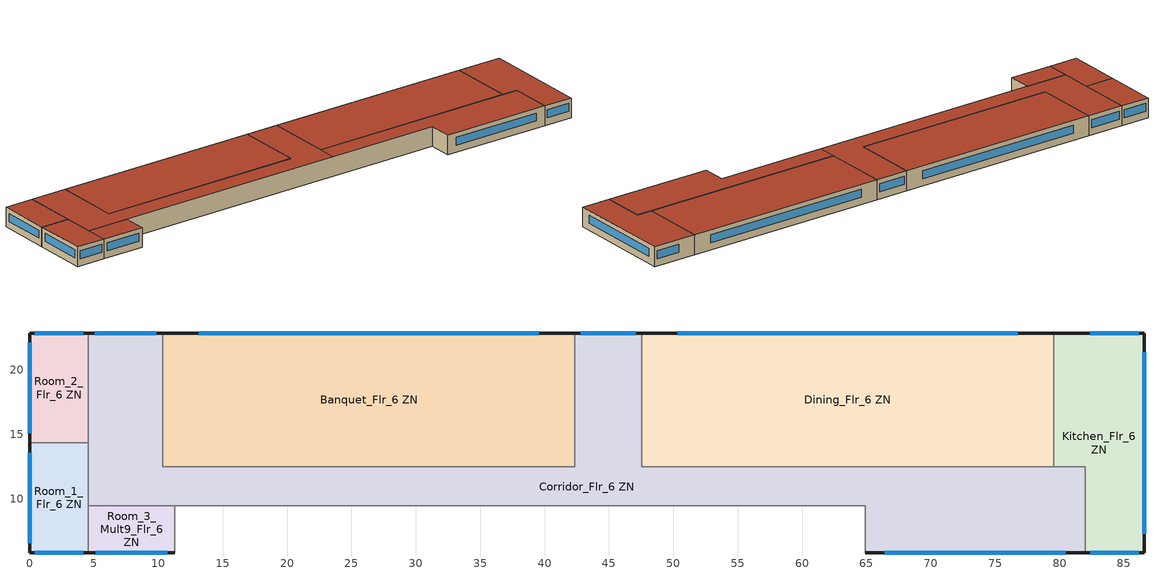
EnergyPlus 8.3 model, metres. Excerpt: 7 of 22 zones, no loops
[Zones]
Banquet_Flr_6 ZN
 floor adiabatic (Floor Adiabatic construction): 42.37,22.86 42.37,12.5 10.36,12.5 10.36,22.86 z16.15
 wall outside (Typical Insulated Exterior Mass Wall R-8.13): 42.37,22.86 10.36,22.86 z16.15:19.2
 wall to Corridor_Flr_6 ZN (LargeHotel Interior Wall): 10.36,22.86 10.36,12.5 42.37,12.5 42.37,22.86 z16.15:19.2
 window (U 0.65 SHGC 0.25 Dbl Ref-C-H Clr 6mm/6mm Air): 39.57,22.86 13.16,22.86 z17.26:18.48
 roof outside (Typical IEAD Roof - Highly Reflective R-20.83): 42.37,12.5 42.37,22.86 10.36,22.86 10.36,12.5 z19.2
Corridor_Flr_6 ZN
 floor adiabatic (Floor Adiabatic construction): 47.55,22.86 47.55,12.5 81.99,12.5 81.99,5.79 64.92,5.79 64.92,9.45 4.57,9.45 4.57,22.86 10.36,22.86 10.36,12.5 42.37,12.5 42.37,22.86 z16.15
 wall outside (Typical Insulated Exterior Mass Wall R-8.13): 10.36,22.86 4.57,22.86 / 47.55,22.86 42.37,22.86 / 64.92,5.79 81.99,5.79 z16.15:19.2
 wall adiabatic (Wall Adiabatic construction): 4.57,22.86 4.57,9.45 64.92,9.45 64.92,5.79 / 81.99,12.5 47.55,12.5 z16.15:19.2
 wall to Dining_Flr_6 ZN (LargeHotel Interior Wall): 47.55,12.5 47.55,22.86 z16.15:19.2
 wall to Kitchen_Flr_6 ZN (LargeHotel Interior Wall): 81.99,5.79 81.99,12.5 z16.15:19.2
 window (U 0.65 SHGC 0.25 Dbl Ref-C-H Clr 6mm/6mm Air): 9.86,22.86 5.08,22.86 / 47.09,22.86 42.82,22.86 / 66.42,5.79 80.5,5.79 z17.26:18.48
 roof outside (Typical IEAD Roof - Highly Reflective R-20.83): 47.55,9.45 47.55,22.86 42.37,22.86 42.37,12.5 10.36,12.5 10.36,22.86 4.57,22.86 4.57,9.45 z19.2; 81.99,5.79 81.99,12.5 47.55,12.5 47.55,9.45 64.92,9.45 64.92,5.79 z19.2
Dining_Flr_6 ZN
 floor adiabatic (Floor Adiabatic construction): 79.55,22.86 79.55,12.5 47.55,12.5 47.55,22.86 z16.15
 wall outside (Typical Insulated Exterior Mass Wall R-8.13): 79.55,22.86 47.55,22.86 z16.15:19.2
 wall to Kitchen_Flr_6 ZN (LargeHotel Interior Wall): 79.55,12.5 79.55,22.86 z16.15:19.2
 wall adiabatic (Wall Adiabatic construction): 47.55,12.5 79.55,12.5 z16.15:19.2
 window (U 0.65 SHGC 0.25 Dbl Ref-C-H Clr 6mm/6mm Air): 76.75,22.86 50.35,22.86 z17.26:18.48
 roof outside (Typical IEAD Roof - Highly Reflective R-20.83): 79.55,12.5 79.55,22.86 47.55,22.86 47.55,12.5 z19.2
Kitchen_Flr_6 ZN
 floor adiabatic (Floor Adiabatic construction): 86.56,22.86 86.56,5.79 81.99,5.79 81.99,12.5 79.55,12.5 79.55,22.86 z16.15
 wall outside (Typical Insulated Exterior Mass Wall R-8.13): 81.99,5.79 86.56,5.79 86.56,22.86 79.55,22.86 z16.15:19.2
 wall adiabatic (Wall Adiabatic construction): 79.55,12.5 81.99,12.5 z16.15:19.2
 window (U 0.65 SHGC 0.25 Dbl Ref-C-H Clr 6mm/6mm Air): 82.39,5.79 86.16,5.79 / 86.56,7.29 86.56,21.37 / 86.16,22.86 82.39,22.86 z17.26:18.48
 roof outside (Typical IEAD Roof - Highly Reflective R-20.83): 86.56,5.79 86.56,22.86 79.55,22.86 79.55,12.5 81.99,12.5 81.99,5.79 z19.2
Room_1_Flr_6 ZN
 floor adiabatic (Floor Adiabatic construction): 4.57,14.33 4.57,5.79 0,5.79 0,14.33 z16.15
 wall outside (Typical Insulated Exterior Mass Wall R-8.13): 0,14.33 0,5.79 4.57,5.79 z16.15:19.2
 wall adiabatic (Wall Adiabatic construction): 4.57,5.79 4.57,14.33 z16.15:19.2
 wall to Room_2_Flr_6 ZN (LargeHotel Interior Wall): 4.57,14.33 0,14.33 z16.15:19.2
 window (U 0.65 SHGC 0.25 Dbl Ref-C-H Clr 6mm/6mm Air): 0.4,5.79 4.17,5.79 / 0,13.58 0,6.54 z17.26:18.48
 roof outside (Typical IEAD Roof - Highly Reflective R-20.83): 4.57,5.79 4.57,14.33 0,14.33 0,5.79 z19.2
Room_2_Flr_6 ZN
 floor adiabatic (Floor Adiabatic construction): 4.57,22.86 4.57,14.33 0,14.33 0,22.86 z16.15
 wall outside (Typical Insulated Exterior Mass Wall R-8.13): 4.57,22.86 0,22.86 0,14.33 z16.15:19.2
 wall adiabatic (Wall Adiabatic construction): 4.57,14.33 4.57,22.86 z16.15:19.2
 window (U 0.65 SHGC 0.25 Dbl Ref-C-H Clr 6mm/6mm Air): 4.17,22.86 0.4,22.86 / 0,22.11 0,15.07 z17.26:18.48
 roof outside (Typical IEAD Roof - Highly Reflective R-20.83): 4.57,14.33 4.57,22.86 0,22.86 0,14.33 z19.2
Room_3_Mult9_Flr_6 ZN
 floor adiabatic (Floor Adiabatic construction): 11.28,9.45 11.28,5.79 4.57,5.79 4.57,9.45 z16.15
 wall outside (Typical Insulated Exterior Mass Wall R-8.13): 4.57,5.79 11.28,5.79 z16.15:19.2
 wall adiabatic (Wall Adiabatic construction): 11.28,5.79 11.28,9.45 4.57,9.45 4.57,5.79 z16.15:19.2
 window (U 0.65 SHGC 0.25 Dbl Ref-C-H Clr 6mm/6mm Air): 5.16,5.79 10.69,5.79 z17.26:18.48
 roof outside (Typical IEAD Roof - Highly Reflective R-20.83): 11.28,5.79 11.28,9.45 4.57,9.45 4.57,5.79 z19.2
[Building]
90.1-2010-LargeHotel-ASHRAE 169-2006-3B created: 2015-08-17 12:49:54 -0600: North Axis {deg}=0; Terrain=City; Loads Convergence Tolerance Value=0.04; Temperature Convergence Tolerance Value {deltaC}=0.2; Solar Distribution=FullInteriorAndExterior; Maximum Number of Warmup Days=25; Minimum Number of Warmup Days=6
[Site:Location]
Chicago Ohare Intl Ap: Latitude {deg}=41.98; Longitude {deg}=-87.92; Time Zone {hr}=-6; Elevation {m}=201
[Site:GroundTemperature:BuildingSurface]
20.78, 20.77, 20.81, 20.84, 20.91, 23.19, 23.53, 23.58, 23.59, 21.3, 20.97, 20.85
[Site:WaterMainsTemperature]
Calculation Method=Correlation; Annual Average Outdoor Air Temperature {C}=17.9417; Maximum Difference In Monthly Average Outdoor Air Temperatures {deltaC}=21.1
[SizingPeriod:DesignDay] Month=7; Day of Month=21; Day Type=SummerDesignDay; Daily Dry-Bulb Temperature Range {deltaC}=10.5; Dry-Bulb Temperature Range Modifier Type=DefaultMultipliers; Barometric Pressure {Pa}=98934; Wind Speed {m/s}=5.2; Wind Direction {deg}=230; Rain Indicator=No; Snow Indicator=No; Daylight Saving Time Indicator=No; Solar Model Indicator=ASHRAETau; ASHRAE Clear Sky Optical Depth for Beam Irradiance (taub)=0.455; ASHRAE Clear Sky Optical Depth for Diffuse Irradiance (taud)=2.05
Name | Maximum Dry-Bulb Temperature {C} | Humidity Condition Type | Wetbulb or DewPoint at Maximum Dry-Bulb {C} | Enthalpy at Maximum Dry-Bulb {J/kg}
Chicago Ohare Intl Ap Ann Clg .4% Condns DB=>MWB | 33.3 | Wetbulb | 23.7
Chicago Ohare Intl Ap Ann Clg .4% Condns DP=>MDB | 28.9 | Dewpoint | 23.8
Chicago Ohare Intl Ap Ann Clg .4% Condns Enth=>MDB | 31.4 | Enthalpy |  | 79200
Chicago Ohare Intl Ap Ann Clg .4% Condns WB=>MDB | 31.2 | Wetbulb | 25.5
[Material]
Name | Roughness | Thickness {m} | Conductivity {W/m-K} | Density {kg/m3} | Specific Heat {J/kg-K} | Thermal Absorptance | Solar Absorptance | Visible Absorptance
1/2IN Gypsum | Smooth | 0.0127 | 0.16 | 784.9 | 830 | 0.9 | 0.4 | 0.4
100mm Normalweight concrete floor | MediumSmooth | 0.1016 | 2.31 | 2322 | 832 | 0.9 | 0.7 | 0.7
1IN Stucco | Smooth | 0.0253 | 0.6918 | 1858 | 837 | 0.9 | 0.92 | 0.92
8IN CONCRETE HW RefBldg | Rough | 0.2032 | 1.311 | 2240 | 836.8 | 0.9 | 0.7 | 0.7
G01 13mm gypsum board | Smooth | 0.0127 | 0.16 | 800 | 1090 | 0.9 | 0.7 | 0.5
Metal Roof Surface | Smooth | 0.0008 | 45.28 | 7824 | 500 | 0.9 | 0.7 | 0.7
Roof Membrane - Highly Reflective | VeryRough | 0.0095 | 0.16 | 1121.29 | 1460 | 0.75 | 0.45 | 0.7
Std Wood 6inch | MediumSmooth | 0.15 | 0.12 | 540 | 1210 | 0.9 | 0.7 | 0.7
[Material:NoMass] Thermal Absorptance=0.9; Solar Absorptance=0.7
Name | Roughness | Thermal Resistance {m2-K/W} | Visible Absorptance
CP02 CARPET PAD | VeryRough | 0.21648 | 0.8
Nonres_Floor_Insulation | MediumSmooth | 2.88292 | 0.7
Typical Insulation R-19.72 | Smooth | 3.4722 | 0.7
Typical Insulation R-5.74 | Smooth | 1.01115 | 0.7
[WindowMaterial:Gas]
AIR 6MM: Gas Type=Air; Thickness {m}=0.0063
[WindowMaterial:Glazing] Optical Data Type=SpectralAverage; Thickness {m}=0.006; Infrared Transmittance at Normal Incidence=0; Front Side Infrared Hemispherical Emissivity=0.84; Conductivity {W/m-K}=0.9; Dirt Correction Factor for Solar and Visible Transmittance=1; Solar Diffusing=No
Name | Solar Transmittance at Normal Incidence | Front Side Solar Reflectance at Normal Incidence | Back Side Solar Reflectance at Normal Incidence | Visible Transmittance at Normal Incidence | Front Side Visible Reflectance at Normal Incidence | Back Side Visible Reflectance at Normal Incidence | Back Side Infrared Hemispherical Emissivity
CLEAR 6MM | 0.775 | 0.071 | 0.071 | 0.881 | 0.08 | 0.08 | 0.84
REF C CLEAR HI 6MM | 0.2 | 0.16 | 0.39 | 0.22 | 0.17 | 0.35 | 0.55
[Construction]
Floor Adiabatic construction: CP02 CARPET PAD, 100mm Normalweight concrete floor, Nonres_Floor_Insulation
InteriorFurnishings: Std Wood 6inch
LargeHotel Interior Wall; Wall Adiabatic construction: G01 13mm gypsum board, G01 13mm gypsum board
Typical IEAD Roof - Highly Reflective R-20.83: Roof Membrane - Highly Reflective, Typical Insulation R-19.72, Metal Roof Surface
Typical Insulated Exterior Mass Wall R-8.13: 1IN Stucco, 8IN CONCRETE HW RefBldg, Typical Insulation R-5.74, 1/2IN Gypsum
U 0.65 SHGC 0.25 Dbl Ref-C-H Clr 6mm/6mm Air: REF C CLEAR HI 6MM, AIR 6MM, CLEAR 6MM
[Zone] Part of Total Floor Area=Yes
Name | Multiplier
Banquet_Flr_6 ZN; Corridor_Flr_6 ZN; Dining_Flr_6 ZN; Kitchen_Flr_6 ZN; Room_1_Flr_6 ZN; Room_2_Flr_6 ZN
Room_3_Mult9_Flr_6 ZN | 9
[InternalMass] Construction=InteriorFurnishings
Name | Zone | Surface Area {m2}
Banquet_Flr_6 Mass | Banquet_Flr_6 ZN | 663.315
Corridor_Flr_6 Mass | Corridor_Flr_6 ZN | 824.249
Dining_Flr_6 Mass | Dining_Flr_6 ZN | 663.315
Kitchen_Flr_6 Mass | Kitchen_Flr_6 ZN | 206.609
Room_1_Flr_6 Mass | Room_1_Flr_6 ZN | 78.04404
Room_2_Flr_6 Mass | Room_2_Flr_6 ZN | 78.0349
Room_3_Mult9_Flr_6 Mass | Room_3_Mult9_Flr_6 ZN | 49.0611
[ZoneInfiltration:DesignFlowRate] Schedule=HotelLarge INFIL_QUARTER_ON_SCH; Design Flow Rate Calculation Method=Flow/ExteriorArea; Constant Term Coefficient=0; Temperature Term Coefficient=0; Velocity Term Coefficient=0.224; Velocity Squared Term Coefficient=0
Name | Zone or ZoneList | Flow per Exterior Surface Area {m3/s-m2}
Banquet_Flr_6 Infiltration | Banquet_Flr_6 ZN | 0.00012945
Corridor_Flr_6 Infiltration | Corridor_Flr_6 ZN | 9.78354e-05
Dining_Flr_6 Infiltration | Dining_Flr_6 ZN | 0.00012945
Kitchen_Flr_6 Infiltration | Kitchen_Flr_6 ZN | 0.00026092
Room_1_Flr_6 Infiltration | Room_1_Flr_6 ZN | 0.000288134
Room_2_Flr_6 Infiltration | Room_2_Flr_6 ZN | 0.000288139
Room_3_Mult9_Flr_6 Infiltration | Room_3_Mult9_Flr_6 ZN | 0.000258882
[Exterior:Lights]
Name | Schedule | Design Level {W} | Control Option
Exterior Fuel Equipment | LargeHotel BLDG ELEVATORS | 122857 | ScheduleNameOnly
Exterior Lights | Always On | 16225 | AstronomicalClock
[Schedule:Day:Interval]
Always On Default: No, 24:00, 1
HotelLarge INFIL_QUARTER_ON_SCH Default; HotelLarge INFIL_QUARTER_ON_SCH Summer Design Day; HotelLarge INFIL_QUARTER_ON_SCH Winter Design Day: No, 24:00, 0.25
LargeHotel BLDG ELEVATORS Default; LargeHotel BLDG ELEVATORS Summer Design Day; LargeHotel BLDG ELEVATORS Winter Design Day: No, 04:00, 0.05, 05:00, 0.1, 06:00, 0.2, 07:00, 0.4, 09:00, 0.5, 10:00, 0.35, 16:00, 0.15, 17:00, 0.35, 19:00, 0.5, 21:00, 0.4, 22:00, 0.3, 23:00, 0.2, 24:00, 0.1
[Schedule:Week:Daily]
Schedule:Week:Daily {40667f71-5811-4091-bad2-ce350892226b}: Always On Default, Always On Default, Always On Default, Always On Default, Always On Default, Always On Default, Always On Default, Always On Default, Always On Default, Always On Default, Always On Default, Always On Default
Schedule:Week:Daily {e1847a58-eba2-4e43-bee2-f297e389d4ea}: HotelLarge INFIL_QUARTER_ON_SCH Default, HotelLarge INFIL_QUARTER_ON_SCH Default, HotelLarge INFIL_QUARTER_ON_SCH Default, HotelLarge INFIL_QUARTER_ON_SCH Default, HotelLarge INFIL_QUARTER_ON_SCH Default, HotelLarge INFIL_QUARTER_ON_SCH Default, HotelLarge INFIL_QUARTER_ON_SCH Default, HotelLarge INFIL_QUARTER_ON_SCH Default, HotelLarge INFIL_QUARTER_ON_SCH Summer Design Day, HotelLarge INFIL_QUARTER_ON_SCH Winter Design Day, HotelLarge INFIL_QUARTER_ON_SCH Default, HotelLarge INFIL_QUARTER_ON_SCH Default
Schedule:Week:Daily {d10a0883-f068-4a96-ba5a-62d67b267d6e}: LargeHotel BLDG ELEVATORS Default, LargeHotel BLDG ELEVATORS Default, LargeHotel BLDG ELEVATORS Default, LargeHotel BLDG ELEVATORS Default, LargeHotel BLDG ELEVATORS Default, LargeHotel BLDG ELEVATORS Default, LargeHotel BLDG ELEVATORS Default, LargeHotel BLDG ELEVATORS Default, LargeHotel BLDG ELEVATORS Summer Design Day, LargeHotel BLDG ELEVATORS Winter Design Day, LargeHotel BLDG ELEVATORS Default, LargeHotel BLDG ELEVATORS Default
[Schedule:Year]
Always On: Schedule:Week:Daily {40667f71-5811-4091-bad2-ce350892226b}, 1, 1, 12, 31
HotelLarge INFIL_QUARTER_ON_SCH: Schedule:Week:Daily {e1847a58-eba2-4e43-bee2-f297e389d4ea}, 1, 1, 12, 31
LargeHotel BLDG ELEVATORS: Schedule:Week:Daily {d10a0883-f068-4a96-ba5a-62d67b267d6e}, 1, 1, 12, 31
